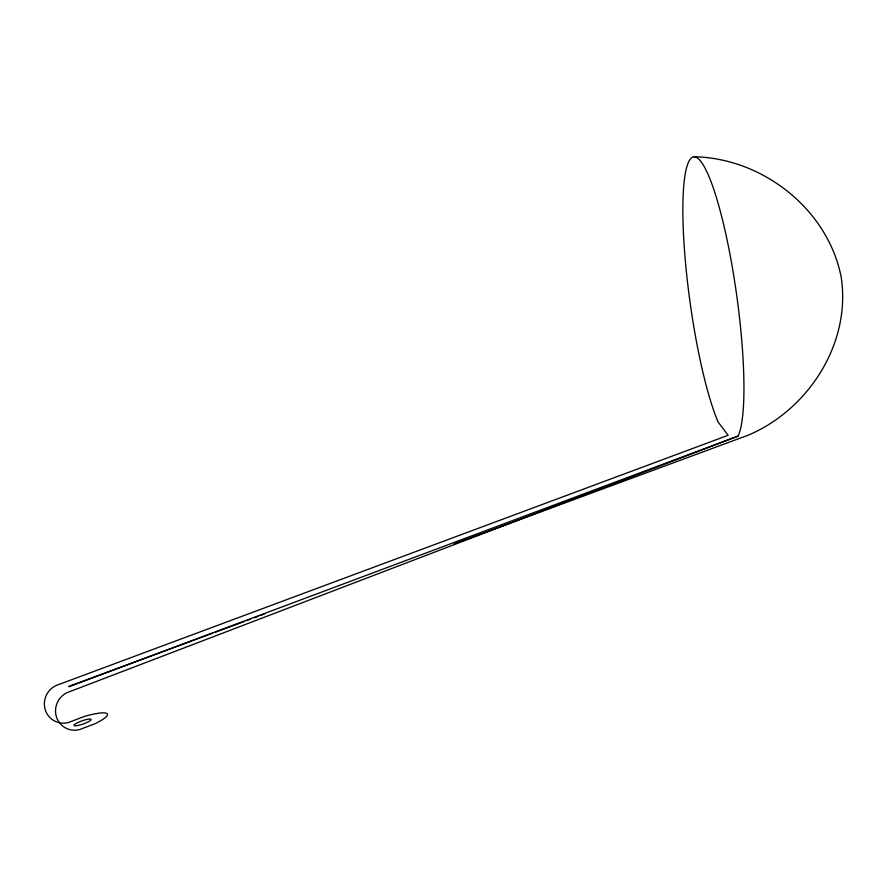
<?xml version="1.0" encoding="UTF-8"?>
<svg xmlns="http://www.w3.org/2000/svg" width="887" height="887" viewBox="0 0 887 887"><rect width="100%" height="100%" fill="white"/><g stroke="black" fill="none" stroke-linecap="round" stroke-linejoin="round"><path stroke-width="1.33" d="M58.653 722.583A19.902 19.359 -57.8 0 0 68.754 722.417L83.921 716.607A30.757 5.677 -19.4 0 1 106.861 713.503A30.757 5.677 -19.4 0 1 95.109 723.659L79.93 729.458A19.902 19.359 -57.8 0 1 56.147 715.898A19.902 19.359 -57.8 0 1 70.151 691.483L738.028 436.105A143.406 23.572 82.1 0 0 724.402 227.759A143.406 23.572 82.1 0 0 683.034 198.466A143.406 23.572 82.1 0 0 718.071 421.968L728.116 435.284L58.974 684.442A19.902 19.359 -57.8 0 0 57.433 722.229M68.887 686.782L738.028 436.105M68.754 686.372L212.78 633.118M215.375 632.165L243.925 621.61M246.519 620.645L250.411 619.215M254.303 617.773L258.206 616.332M260.8 615.367L264.692 613.937M454.133 543.886L748.695 434.985C808.844 409.251 851.376 342.859 841.164 277.032C827.893 209.265 762.576 158.086 694.244 156.788M78.1 725.455A9.025 1.663 -19.4 0 0 91.106 719.612A9.025 1.663 -19.4 0 0 78.511 722.262A9.025 1.663 -19.4 0 0 78.1 725.455"/></g></svg>
